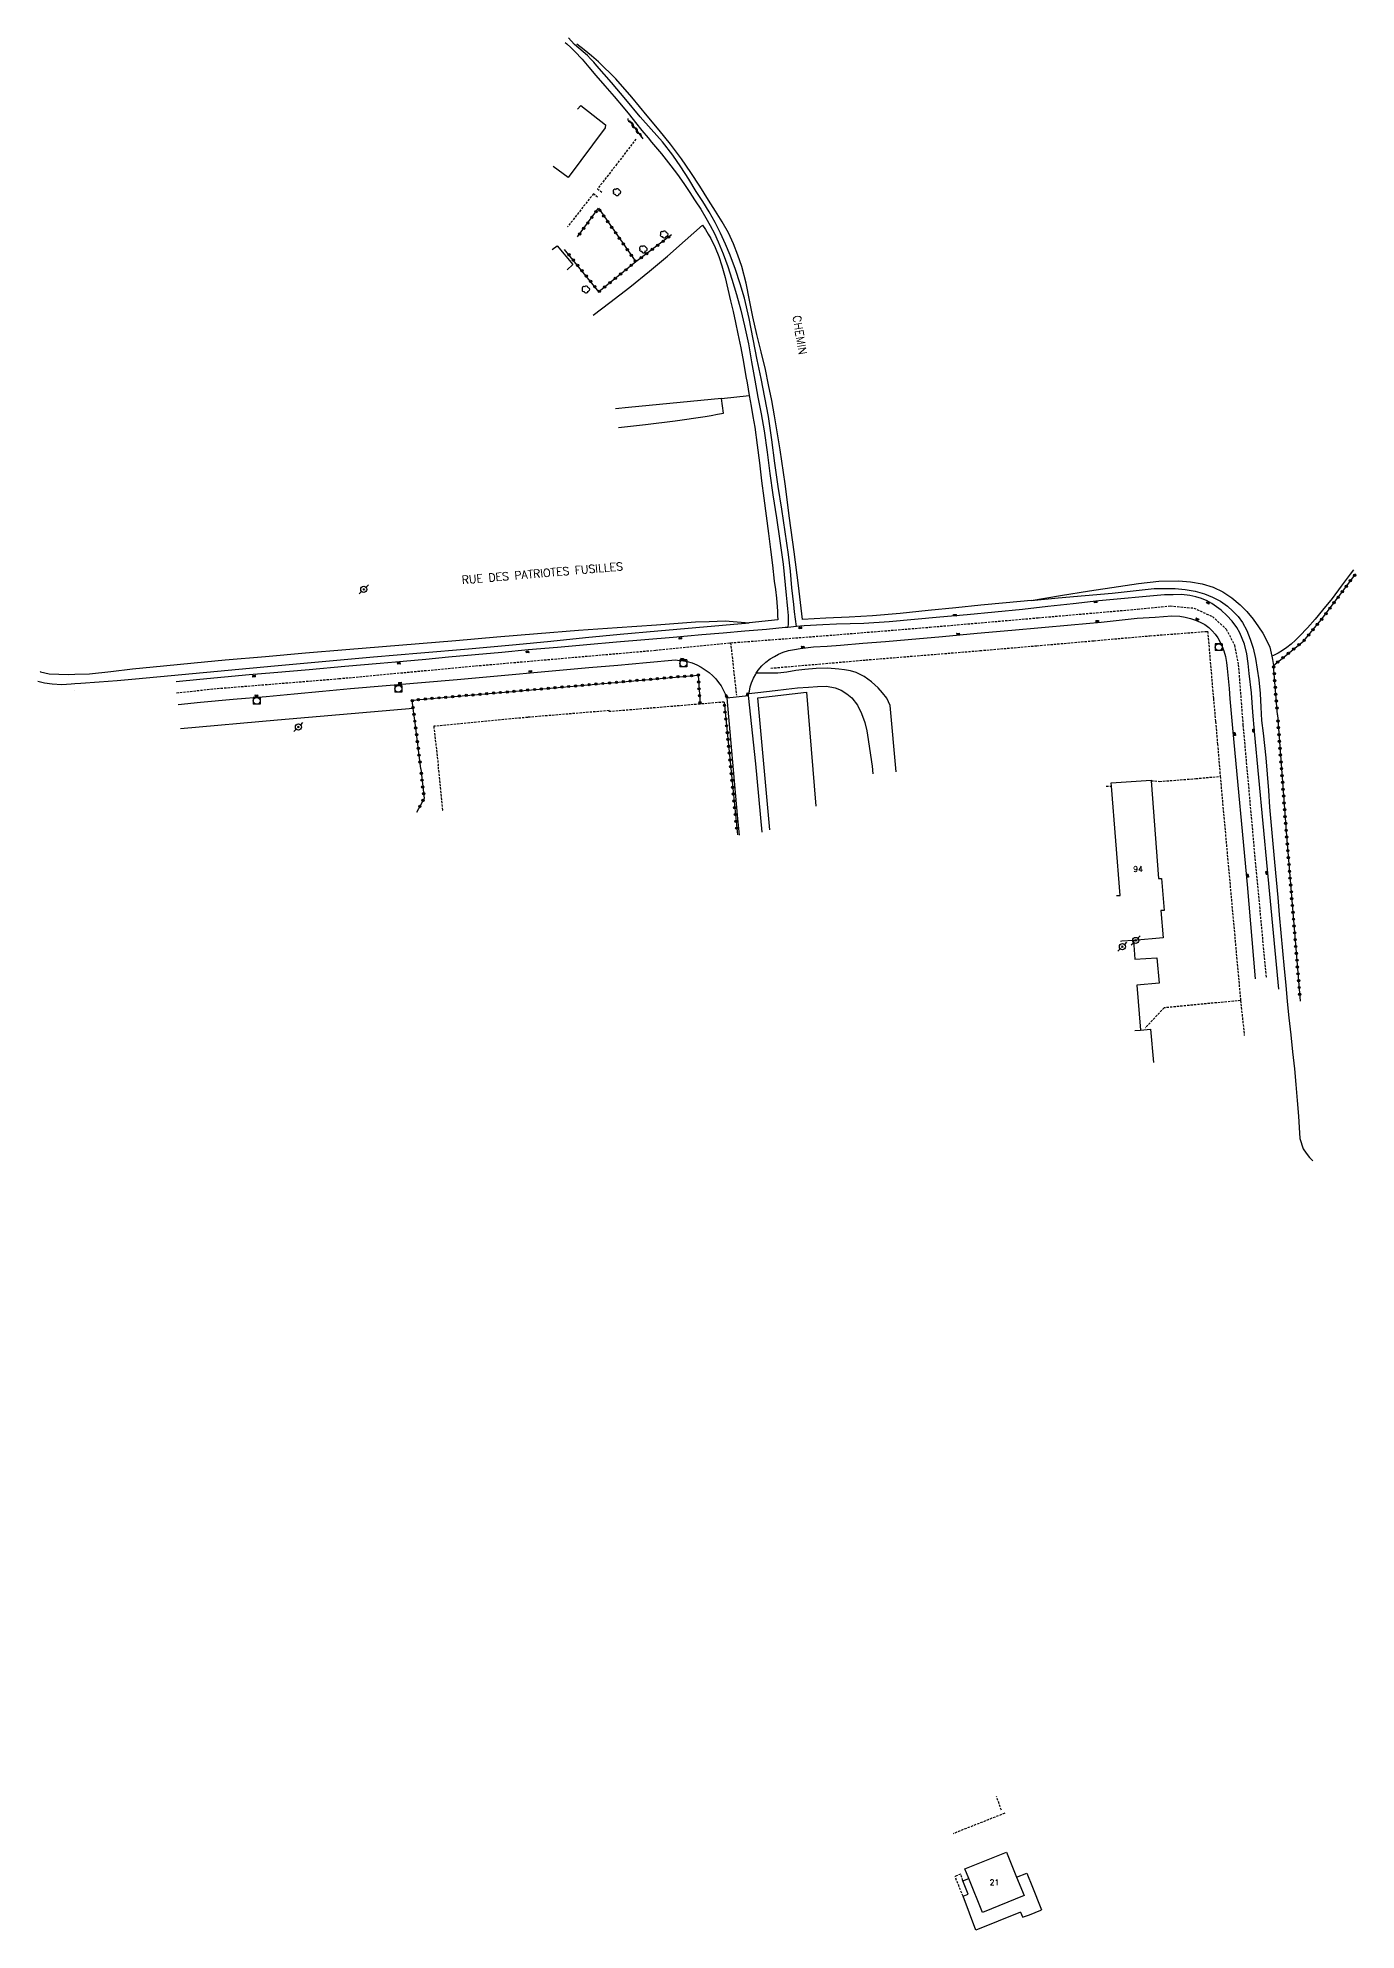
# Model space of a CAD drawing. Header units: millimetres. Extents: x 81006 to 82001, y 143028 to 144000.
# Drawn here: x 81005.9 to 81294.4, y 143089.8 to 143503.7 of the extents above; entities that cross this region are included whole.
import ezdxf
from ezdxf.enums import TextEntityAlignment as Align

# ---------------------------------------------------------------- set-up
doc = ezdxf.new("R2010")
doc.units = ezdxf.units.MM
doc.linetypes.add('DASHED', pattern=[0.75, 0.5, -0.25])
doc.layers.get('0').update_dxf_attribs({"linetype": 'CONTINUOUS'})
for name, color, linetype in [('W0001', 6, 'DASHED'), ('W0006', 2, 'CONTINUOUS'), ('W0008', 7, 'CONTINUOUS'), ('W0017', 7, 'CONTINUOUS'), ('W0071', 7, 'CONTINUOUS'), ('W0101', 7, 'CONTINUOUS'), ('W0104', 1, 'CONTINUOUS'), ('W0112', 1, 'DASHED'), ('W0211', 2, 'CONTINUOUS'), ('W0214', 2, 'CONTINUOUS'), ('W0300', 7, 'CONTINUOUS'), ('W0310', 3, 'CONTINUOUS'), ('W0323', 7, 'CONTINUOUS'), ('W0330', 7, 'CONTINUOUS'), ('W0401', 7, 'CONTINUOUS'), ('W0420', 7, 'CONTINUOUS'), ('W0473', 7, 'CONTINUOUS'), ('W0989', 7, 'CONTINUOUS'), ('W0991', 7, 'CONTINUOUS')]:
    doc.layers.add(name, color=color, linetype=linetype)
doc.styles.get("Standard").update_dxf_attribs({"font": 'romans.shx', "width": 0.85})

# ---------------------------------------------------------------- blocks, each defined once
blk = doc.blocks.new('T401')
for p, q in [((-0.3, 0.3), (0, 0.3)), ((-0.3, -0.25), (-0.3, 0.3)), ((-0.3, 0.15), (0, 0.15)), ((-0.3, 0), (0, 0)), ((0, 0.3), (0, -0.25)), ((-0.3, -0.15), (0, -0.15)), ((-0.3, -0.25), (-0.3, -0.3)), ((-0.3, -0.3), (0, -0.3)), ((0, -0.3), (0, -0.25))]:
    blk.add_line(p, q)
blk = doc.blocks.new('T473')
for p, q in [((-0.166667, 0.166667), (0.166667, -0.166667)), ((-0.166667, -0.166667), (0.166667, 0.166667)), ((0.500001, 0.500001), (1.000002, 1.000002)), ((-1.000002, -1.000002), (-0.500001, -0.500001))]:
    blk.add_line(p, q)
blk.add_ellipse((0, 0), major_axis=(0.471405, 0.471405), ratio=1, start_param=5.4977871438, end_param=11.780972451)
blk = doc.blocks.new('T420')
for p, q in [((0.75, 0.75), (-0.75, 0.75)), ((-0.75, 0.75), (-0.75, -0.75)), ((0.75, 0.75), (0.75, -0.75)), ((0.75, -0.75), (-0.75, -0.75))]:
    blk.add_line(p, q)
blk.add_ellipse((0, 0), major_axis=(-0.53, 0.53), ratio=1, start_param=3.926991, end_param=10.210176)
blk = doc.blocks.new('T300')
for p, q in [((-0.8, 0.51), (-0.86, 0.34)), ((-0.86, 0.34), (-0.86, 0.17)), ((-0.86, 0.17), (-0.74, 0.06)), ((-0.69, 0.63), (-0.8, 0.51)), ((-0.8, -0.06), (-0.74, 0.06)), ((-0.74, 0.06), (-0.69, 0.11)), ((-0.57, 0.69), (-0.69, 0.63)), ((-0.46, 0.69), (-0.57, 0.69)), ((-0.29, 0.63), (-0.46, 0.69)), ((-0.29, 0.63), (-0.17, 0.74)), ((-0.23, 0.57), (-0.29, 0.63)), ((-0.17, 0.74), (-0.06, 0.8)), ((-0.06, 0.8), (0.06, 0.8)), ((0.06, 0.8), (0.23, 0.74)), ((0.23, 0.74), (0.34, 0.63)), ((0.34, 0.63), (0.4, 0.51)), ((0.46, 0.46), (0.34, 0.46)), ((0.4, 0.51), (0.4, 0.46)), ((0.57, 0.4), (0.46, 0.46)), ((0.57, 0.4), (0.69, 0.29)), ((0.69, 0.29), (0.74, 0.17)), ((0.74, 0.06), (0.69, -0.17)), ((0.74, 0.17), (0.74, 0.06)), ((-0.8, -0.17), (-0.8, -0.06)), ((-0.8, -0.23), (-0.8, -0.17)), ((-0.74, -0.34), (-0.8, -0.23)), ((-0.69, -0.4), (-0.74, -0.34)), ((-0.51, -0.46), (-0.69, -0.4)), ((-0.4, -0.46), (-0.51, -0.46)), ((-0.4, -0.46), (-0.34, -0.46)), ((-0.34, -0.46), (-0.34, -0.4)), ((-0.34, -0.51), (-0.34, -0.46)), ((-0.29, -0.63), (-0.34, -0.51)), ((-0.17, -0.74), (-0.29, -0.63)), ((-0.06, -0.8), (-0.17, -0.74)), ((0.06, -0.8), (-0.06, -0.8)), ((0.17, -0.74), (0.06, -0.8)), ((0.23, -0.69), (0.17, -0.74)), ((0.29, -0.46), (0.23, -0.46)), ((0.29, -0.63), (0.23, -0.69)), ((0.46, -0.4), (0.29, -0.46)), ((0.34, -0.51), (0.29, -0.63)), ((0.34, -0.51), (0.34, -0.46)), ((0.57, -0.34), (0.46, -0.4)), ((0.63, -0.29), (0.57, -0.34)), ((0.69, -0.17), (0.63, -0.29))]:
    blk.add_line(p, q)
blk = doc.blocks.new('t310o')
at = {"color": 0, "linetype": 'Continuous'}
for centre, start, end in [((-0.5, 0.38), 216.8699, 323.1304), ((0.5, -0.37), 36.8699, 143.1303)]:
    blk.add_arc(centre, 0.625, start, end, dxfattribs=at)
blk = doc.blocks.new('t323o')
at = {"color": 0, "linetype": 'Continuous'}
for radius in [0.25, 0.15]:
    blk.add_circle((0, 0), radius, dxfattribs=at)

msp = doc.modelspace()

# ---------------------------------------------------------------- linework, layer by layer
at = {"layer": 'W0001'}
for points in [[(81157.49, 143371.41), (81179.19, 143373.06), (81201.13, 143374.84), (81224.81, 143376.89), (81246.52, 143378.78), (81253.7, 143379.47), (81258.87, 143379.02), (81262.95, 143377.14), (81265.96, 143374.43), (81267.77, 143370.88), (81268.6, 143366.6), (81269.61, 143353.42), (81272.17, 143324.95), (81274.69, 143298.17), (81274.69, 143298.17)], [(81036.25, 143360.46), (81036.25, 143360.46), (81044.41, 143361.36), (81071.8, 143363.58), (81101.76, 143366.38), (81141.13, 143369.8), (81157.49, 143371.41)], [(81157.49, 143371.41), (81158.76, 143359.95)]]:
    msp.add_lwpolyline(points, dxfattribs=at)
at = {"layer": 'W0006'}
msp.add_lwpolyline([(81088.05, 143357.08), (81058.36, 143354.52), (81037.09, 143352.6)], dxfattribs=at)
at = {"layer": 'W0008'}
for points in [[(81252.47, 143381.89), (81247.66, 143381.47), (81242.86, 143381.04), (81238.05, 143380.58), (81232.48, 143379.97), (81226.91, 143379.33), (81221.34, 143378.71), (81215.32, 143378.11), (81209.29, 143377.54), (81203.26, 143376.99), (81197.71, 143376.48), (81192.17, 143375.99), (81186.62, 143375.63), (81183.64, 143375.54), (81180.66, 143375.48), (81177.69, 143375.38), (81173.57, 143375.1), (81171.89, 143374.95), (81170.04, 143374.78), (81169.45, 143374.73), (81165.34, 143374.36), (81160.62, 143373.96), (81155.89, 143373.56), (81151.17, 143373.15), (81144.95, 143372.61), (81138.72, 143372.07), (81132.49, 143371.52), (81126.07, 143370.97), (81119.65, 143370.42), (81113.23, 143369.85), (81107.41, 143369.32), (81101.59, 143368.79), (81095.76, 143368.25), (81090.79, 143367.8), (81085.81, 143367.34), (81080.84, 143366.89), (81073.06, 143366.2), (81065.28, 143365.54), (81057.51, 143364.86), (81052.12, 143364.39), (81046.73, 143363.91), (81041.34, 143363.42), (81036.2, 143362.87)], [(81272.13, 143351.98), (81271.79, 143356.23), (81271.45, 143360.48), (81270.98, 143364.71), (81270.73, 143366.87), (81270.45, 143369.03), (81269.94, 143371.11), (81269.47, 143372.39), (81268.92, 143373.63), (81268.26, 143374.8), (81267.25, 143376.16), (81266.08, 143377.41), (81264.81, 143378.55), (81263.85, 143379.3), (81262.82, 143380), (81261.76, 143380.6), (81260.54, 143381.11), (81259.27, 143381.5), (81257.98, 143381.79), (81256.17, 143381.96), (81254.32, 143381.93), (81252.47, 143381.89)], [(81145.43, 143367.67), (81146.3, 143367.58), (81147.17, 143367.5), (81148.02, 143367.35), (81149.06, 143367.02), (81150.07, 143366.58), (81151.03, 143366.08), (81151.95, 143365.52), (81152.82, 143364.9), (81153.63, 143364.2), (81154.28, 143363.51), (81154.88, 143362.76), (81155.42, 143361.97), (81155.87, 143361.13), (81156.27, 143360.25), (81156.66, 143359.37), (81161.4, 143359.88), (81161.5, 143360.34), (81161.6, 143360.82), (81161.81, 143361.77), (81162.09, 143362.68), (81162.49, 143363.65), (81162.99, 143364.59), (81163.12, 143364.79), (81163.56, 143365.46), (81164.34, 143366.36), (81165.23, 143367.17), (81166.18, 143367.89), (81167.07, 143368.45), (81168.01, 143368.95), (81168.98, 143369.36), (81170.2, 143369.71), (81171.47, 143369.94), (81172.74, 143370.14), (81175.65, 143370.5), (81178.59, 143370.71), (81181.52, 143370.92), (81186.45, 143371.33), (81191.39, 143371.73), (81196.33, 143372.13), (81203.9, 143372.82), (81211.47, 143373.51), (81219.04, 143374.2), (81225.54, 143374.78), (81232.05, 143375.37), (81238.56, 143375.96), (81242.5, 143376.36), (81246.43, 143376.77), (81250.38, 143377.06), (81252.2, 143377.2), (81254.03, 143377.31), (81255.83, 143377.22), (81256.98, 143377.02), (81258.12, 143376.73), (81259.22, 143376.36), (81260.26, 143375.92), (81261.26, 143375.39), (81262.18, 143374.75), (81262.9, 143374.07), (81263.56, 143373.3), (81264.15, 143372.48), (81264.66, 143371.59), (81265.1, 143370.64), (81265.46, 143369.67), (81265.79, 143368.41), (81266, 143367.11), (81266.17, 143365.81), (81266.41, 143363.61), (81266.56, 143361.39), (81266.71, 143359.18), (81266.93, 143356.76), (81267.15, 143354.33), (81267.37, 143351.91)], [(81036.63, 143357.9), (81041.46, 143358.45), (81048.66, 143359.07), (81055.86, 143359.7), (81062.02, 143360.27), (81068.17, 143360.84), (81074.32, 143361.4), (81082.1, 143362.07), (81089.88, 143362.73), (81097.66, 143363.39), (81107.26, 143364.24), (81116.87, 143365.11), (81126.48, 143365.98), (81132.79, 143366.54), (81139.11, 143367.11), (81145.43, 143367.67)], [(81014, 143360.95), (81013.96, 143360.95)], [(81267.37, 143351.91), (81270.54, 143318.58), (81272.25, 143297.95)], [(81277.48, 143295.64), (81275, 143321.81), (81272.13, 143351.98)]]:
    msp.add_lwpolyline(points, dxfattribs=at)
at = {"layer": 'W0017'}
for points in [[(81193.73, 143343.17), (81192.41, 143357.68), (81191.67, 143359.28), (81190.77, 143360.49), (81189.78, 143361.55), (81188.32, 143362.87), (81186.7, 143364.02), (81184.96, 143364.89), (81183.73, 143365.26), (81182.45, 143365.5), (81181.17, 143365.67), (81178.71, 143365.84), (81176.23, 143365.78), (81173.76, 143365.61), (81171.78, 143365.35), (81169.8, 143365.01), (81167.81, 143364.78), (81166.25, 143364.74), (81164.68, 143364.76), (81163.12, 143364.79)], [(81156.66, 143359.37), (81158.9, 143333.7), (81159.36, 143329.32)], [(81164.37, 143329.99), (81163.01, 143344.98), (81161.4, 143359.88)], [(81161.5, 143360.34), (81163.43, 143360.56), (81165.35, 143360.79), (81167.28, 143361.01), (81169.69, 143361.3), (81172.1, 143361.57), (81174.52, 143361.74), (81176.5, 143361.86), (81178.48, 143361.91), (81180.36, 143361.6), (81181.68, 143361.04), (81182.95, 143360.27), (81184.06, 143359.36), (81185.26, 143357.8), (81186.15, 143355.94), (81186.85, 143354.02), (81187.33, 143352.17), (81187.63, 143350.25), (81187.9, 143348.33), (81188.46, 143344.44), (81188.65, 143342.74)]]:
    msp.add_lwpolyline(points, dxfattribs=at)
at = {"layer": 'W0071'}
for points in [[(81121.26, 143502.7), (81121.63, 143502.44), (81122.53, 143501.59), (81123.4, 143500.72), (81124.99, 143499.06), (81126.49, 143497.3), (81127.98, 143495.53), (81130, 143493.24), (81132, 143490.94), (81133.98, 143488.61), (81135.36, 143486.92), (81136.72, 143485.21), (81138.09, 143483.5), (81139.47, 143481.84), (81140.22, 143480.93), (81142.37, 143478.36), (81144.44, 143475.73), (81145.85, 143473.82), (81147.23, 143471.89), (81148.57, 143469.93), (81149.62, 143468.34), (81149.77, 143468.11), (81150.95, 143466.27), (81152.07, 143464.4), (81153.03, 143462.67), (81153.95, 143460.92), (81154.8, 143459.14), (81155.9, 143456.47), (81156.86, 143453.74), (81157.76, 143450.99), (81158.78, 143447.61), (81159.71, 143444.19), (81160.55, 143440.75), (81161.38, 143436.8), (81162.09, 143432.84), (81162.8, 143428.87), (81163.49, 143425.18), (81164.17, 143421.48), (81164.81, 143417.78), (81165.49, 143413.12), (81166.11, 143408.45), (81166.74, 143403.78), (81167.51, 143398.73), (81168.3, 143393.7), (81168.98, 143388.64), (81169.21, 143386.38), (81169.41, 143384.11), (81169.62, 143381.85), (81169.8, 143380.35), (81169.98, 143378.86), (81170.09, 143377.36), (81170.09, 143376.51), (81170.07, 143375.64), (81170.04, 143374.78)], [(81171.89, 143374.95), (81171.69, 143376.56), (81171.49, 143378.17), (81171.3, 143379.79), (81170.92, 143383.44), (81170.58, 143387.09), (81170.18, 143390.74), (81169.47, 143395.69), (81168.67, 143400.63), (81167.89, 143405.58), (81167.2, 143410.7), (81166.54, 143415.83), (81165.76, 143420.94), (81165, 143425.08), (81164.16, 143429.21), (81163.31, 143433.33), (81162.46, 143437.83), (81161.59, 143442.33), (81160.53, 143446.77), (81159.61, 143449.94), (81158.59, 143453.09), (81157.43, 143456.18), (81156.41, 143458.61), (81155.3, 143461), (81154.1, 143463.34), (81152.79, 143465.65), (81151.39, 143467.91), (81149.98, 143470.15), (81148.32, 143472.85), (81146.63, 143475.52), (81144.84, 143478.11), (81142.56, 143480.97), (81140.14, 143483.73), (81137.72, 143486.49), (81134.59, 143490.24), (81131.46, 143493.99), (81128.24, 143497.65), (81127.56, 143498.41), (81126.87, 143499.16), (81126.16, 143499.89), (81125.23, 143500.69), (81124.27, 143501.45), (81123.36, 143502.26), (81122.61, 143503.06), (81122.05, 143503.74)]]:
    msp.add_lwpolyline(points, dxfattribs=at)
at = {"layer": 'W0101'}
for points in [[(81123.98, 143488.15), (81124.72, 143488.93), (81130.14, 143484.71), (81130.06, 143484.05), (81121.97, 143473.22), (81118.69, 143475.61)], [(81241.91, 143316.12), (81242.74, 143316.17), (81240.87, 143340.09), (81240.81, 143340.81), (81249.52, 143341.4), (81249.53, 143341.26), (81251.16, 143319.84), (81251.8, 143319.87), (81252.4, 143312.87), (81251.64, 143312.85), (81252.17, 143306.87), (81245.64, 143306.33), (81243.11, 143306.13), (81242.83, 143306.1)], [(81245.97, 143286.61), (81247.17, 143286.71), (81249.39, 143286.89), (81250.01, 143279.59)]]:
    msp.add_lwpolyline(points, dxfattribs=at)
msp.add_lwpolyline([(81212.62, 143093.68), (81209.6, 143101.11), (81208.75, 143103.22), (81217.88, 143106.88), (81220.08, 143101.45), (81221.74, 143097.38)], close=True, dxfattribs=at)
at = {"layer": 'W0104'}
for points in [[(81118.47, 143457.42), (81119.52, 143458.21), (81123, 143454.13), (81121.73, 143452.96)], [(81166.07, 143330.53), (81163.46, 143359.35), (81174.11, 143360.6), (81176.13, 143335.69)], [(81245.64, 143306.33), (81245.94, 143302.22), (81250.8, 143302.52), (81251.3, 143296.96), (81246.37, 143296.52), (81247.17, 143286.71)], [(81220.96, 143093.79), (81211.18, 143089.84), (81208.37, 143097.24), (81209.51, 143097.7), (81208.35, 143100.63), (81209.6, 143101.11)], [(81220.08, 143101.45), (81222.31, 143102.31), (81223.56, 143099.22), (81225.41, 143094.68), (81225.56, 143094.3)], [(81220.96, 143093.79), (81221.39, 143092.74), (81221.4, 143092.69), (81222.91, 143093.21), (81225.4, 143094.23), (81225.56, 143094.3)]]:
    msp.add_lwpolyline(points, dxfattribs=at)
at = {"layer": 'W0112'}
for points in [[(81136.79, 143481.61), (81132.59, 143476.12), (81128.37, 143470.73), (81129.3, 143470.02)], [(81128.4, 143468.87), (81127.49, 143469.65), (81121.8, 143462.39)], [(81166.29, 143365.87), (81187.09, 143367.66), (81187.1, 143367.67), (81212.07, 143369.7), (81212.07, 143369.71), (81224.5, 143370.77), (81224.51, 143370.77), (81237.02, 143371.87), (81237.02, 143371.88), (81249.25, 143372.95), (81249.26, 143372.95), (81261.89, 143373.93), (81263.14, 143359.22), (81263.62, 143354.17)], [(81156.09, 143358.45), (81150.8, 143358.01), (81130.92, 143356.36), (81130.9, 143356.58), (81113.1, 143355.11), (81092.52, 143353.15), (81093.53, 143344.57)], [(81263.62, 143354.17), (81264.04, 143349.28), (81264.06, 143349.27), (81264.63, 143342.21)], [(81094.48, 143334.78), (81094.51, 143334.83), (81093.53, 143344.57)], [(81239.7, 143340.06), (81240.87, 143340.09)], [(81249.53, 143341.26), (81251.39, 143341.09), (81251.4, 143341.11), (81259.3, 143341.7), (81259.32, 143341.71), (81264.63, 143342.21), (81269.09, 143293.18), (81252.36, 143291.58), (81248.25, 143287.19)], [(81269.09, 143293.18), (81269.9, 143285.55)], [(81216.76, 143116.07), (81215.69, 143119.06)], [(81217.47, 143115.4), (81206.18, 143110.94)], [(81208.35, 143100.63), (81207.85, 143102.09), (81206.61, 143101.58)], [(81208.37, 143097.24), (81206.61, 143101.58)]]:
    msp.add_lwpolyline(points, dxfattribs=at)
at = {"layer": 'W0211'}
for points in [[(81223.3, 143380.7), (81229.21, 143381.22), (81235.11, 143381.74), (81241.02, 143382.24), (81245.62, 143382.76), (81250.21, 143383.26), (81254.78, 143383.26), (81256.96, 143383.04), (81259.13, 143382.7), (81261.22, 143382.14), (81262.98, 143381.42), (81264.68, 143380.52), (81266.24, 143379.44), (81267.43, 143378.37), (81268.53, 143377.16), (81269.49, 143375.87), (81270.46, 143374.1), (81271.21, 143372.2), (81271.84, 143370.26), (81272.39, 143367.97), (81272.76, 143365.64), (81273.06, 143363.29), (81273.35, 143360.34), (81273.52, 143357.37), (81273.7, 143354.4)], [(81014, 143362.5), (81015.33, 143362.6), (81019.31, 143362.86), (81023.28, 143363.2), (81027.26, 143363.55), (81037.4, 143364.46), (81047.53, 143365.42), (81057.66, 143366.38), (81064.88, 143367.04), (81072.1, 143367.7), (81079.32, 143368.35), (81089.74, 143369.23), (81100.16, 143370.1), (81110.57, 143371.02), (81118.15, 143371.77), (81125.73, 143372.56), (81133.31, 143373.31), (81141.59, 143374.05), (81149.88, 143374.76), (81161.53, 143375.75)], [(81005.9, 143363.02), (81007.37, 143362.66), (81009.04, 143362.41), (81011.12, 143362.31), (81013.22, 143362.45), (81013.96, 143362.5)], [(81013.96, 143362.5), (81014, 143362.5)], [(81273.7, 143354.4), (81274.01, 143351.68), (81274.33, 143348.97), (81274.61, 143346.26), (81274.91, 143342.68), (81275.17, 143339.09), (81275.44, 143335.5), (81275.8, 143331.47), (81276.18, 143327.45), (81276.55, 143323.42), (81276.89, 143319.58), (81277.21, 143315.74), (81277.55, 143311.9), (81277.9, 143307.96), (81278.27, 143304.02), (81278.64, 143300.08), (81278.98, 143296.51), (81279.32, 143292.94), (81279.67, 143289.36), (81280.06, 143285.66), (81280.47, 143281.96), (81280.86, 143278.26), (81281.16, 143274.79), (81281.45, 143271.33), (81281.8, 143267.87), (81281.93, 143265.42), (81282.08, 143262.98), (81282.76, 143260.76), (81283.42, 143259.79), (81284.21, 143258.87), (81284.87, 143258.1)]]:
    msp.add_lwpolyline(points, dxfattribs=at)
at = {"layer": 'W0214'}
for points in [[(81223.3, 143380.7), (81229.66, 143381.76), (81236.02, 143382.81), (81242.4, 143383.71), (81246.78, 143384.36), (81251.17, 143384.93), (81255.53, 143384.99), (81258.1, 143384.76), (81260.66, 143384.34), (81263.1, 143383.6), (81265.19, 143382.55), (81267.18, 143381.22), (81269.01, 143379.72), (81270.48, 143378.24), (81271.83, 143376.62), (81273.05, 143374.92), (81273.96, 143373.5), (81274.79, 143372.02), (81275.46, 143370.48), (81275.82, 143369.16), (81275.93, 143368.52), (81276.06, 143367.8), (81276.3, 143366.43)], [(81014, 143364.52), (81017.21, 143364.61), (81021.9, 143365.16), (81026.59, 143365.71), (81033.36, 143366.36), (81040.12, 143367.02), (81046.89, 143367.67), (81055.69, 143368.45), (81064.49, 143369.19), (81073.29, 143369.93), (81081.31, 143370.6), (81089.34, 143371.26), (81097.37, 143371.93), (81106.32, 143372.69), (81115.27, 143373.46), (81124.22, 143374.18), (81132.65, 143374.77), (81141.29, 143375.34), (81149.79, 143375.98), (81152.83, 143376.11), (81156.3, 143376.2), (81161.53, 143375.75)], [(81006.39, 143365.14), (81006.48, 143365.1), (81008.41, 143364.63), (81010.47, 143364.52), (81012.53, 143364.48), (81013.96, 143364.52)], [(81013.96, 143364.52), (81014, 143364.52)]]:
    msp.add_lwpolyline(points, dxfattribs=at)
at = {"layer": 'W0310'}
msp.add_lwpolyline([(81135.32, 143485.67), (81138.3, 143481.64)], dxfattribs=at)
at = {"layer": 'W0323'}
for points in [[(81124.02, 143460.18), (81128.57, 143466.46), (81136.73, 143454.75), (81128.68, 143448.22), (81121.17, 143457.46)], [(81144.58, 143460.63), (81136.73, 143454.75)], [(81277.16, 143355.67), (81276.3, 143366.43), (81282.91, 143371.85), (81286.76, 143376.45), (81294.28, 143386.52)], [(81089.71, 143343.86), (81088.45, 143353.89), (81088.05, 143357.08), (81087.82, 143358.87), (81115.57, 143361.28), (81150.43, 143364.37), (81150.8, 143358.01)], [(81156.09, 143358.45), (81158.11, 143338.17), (81158.97, 143329.38)], [(81277.16, 143355.67), (81279.16, 143329.22), (81281.35, 143302.77), (81282.16, 143293.03)], [(81089.71, 143343.86), (81090.41, 143337.35), (81088.78, 143334.3)]]:
    msp.add_lwpolyline(points, dxfattribs=at)
at = {"layer": 'W0330'}
for points in [[(81173.26, 143376.54), (81172.33, 143383.93), (81171.4, 143391.33), (81170.42, 143398.71), (81169.41, 143406.17), (81168.34, 143413.63), (81167.11, 143421.05), (81166.49, 143424.44), (81165.82, 143427.83), (81165.12, 143431.2), (81164.22, 143435.03), (81163.27, 143438.85), (81162.34, 143442.68), (81161.6, 143446.37), (81160.89, 143450.06), (81159.95, 143453.69), (81159.09, 143456.19), (81158.12, 143458.65), (81157.01, 143461.06), (81155.67, 143463.49), (81154.19, 143465.85), (81152.69, 143468.2), (81150.78, 143471.26), (81148.82, 143474.29), (81146.78, 143477.26), (81144.36, 143480.46), (81141.83, 143483.58), (81139.26, 143486.67), (81135.86, 143490.75), (81132.37, 143494.77), (81128.62, 143498.49), (81127.06, 143499.81), (81125.47, 143501.09), (81123.88, 143502.37)], [(81127.44, 143443.09), (81131.05, 143445.88), (81135.45, 143449.24), (81139.78, 143452.68), (81143.68, 143456), (81147.52, 143459.39), (81151.37, 143462.79), (81151.98, 143461.81), (81152.6, 143460.83), (81153.18, 143459.84), (81154.11, 143457.89), (81154.89, 143455.88), (81155.59, 143453.84), (81156.31, 143451.34), (81156.91, 143448.8), (81157.48, 143446.25), (81158.03, 143443.85), (81158.56, 143441.44), (81159.07, 143439.03), (81159.7, 143435.92), (81160.3, 143432.8), (81160.86, 143429.68), (81161.1, 143428.29), (81161.33, 143426.91), (81161.56, 143425.52)], [(81132.95, 143418.51), (81138.84, 143419.18), (81145.4, 143419.99), (81151.93, 143420.95), (81153.26, 143421.17), (81154.6, 143421.4), (81155.93, 143421.63), (81155.5, 143424.83), (81161.56, 143425.52), (81161.98, 143423.2), (81162.39, 143420.88), (81162.77, 143418.55), (81163.32, 143414.67), (81163.79, 143410.77), (81164.27, 143406.88), (81164.78, 143403.02), (81165.29, 143399.16), (81165.8, 143395.29), (81166.23, 143391.83), (81166.65, 143388.37), (81167.06, 143384.91), (81167.29, 143383.04), (81167.53, 143381.17), (81167.7, 143379.29), (81167.75, 143378.34), (81167.79, 143377.39), (81167.82, 143376.43), (81161.53, 143375.75)], [(81155.5, 143424.83), (81148.72, 143424.19), (81141.95, 143423.55), (81135.17, 143422.89), (81132.28, 143422.61)], [(81293.78, 143387.4), (81293.06, 143386.43), (81291.08, 143383.78), (81289.1, 143381.14), (81287.04, 143378.56), (81285.42, 143376.62), (81283.76, 143374.72), (81282.02, 143372.9), (81281.1, 143372.02), (81280.16, 143371.15), (81279.18, 143370.36), (81278.25, 143369.74), (81277.29, 143369.18), (81276.33, 143368.62), (81275.93, 143368.52)], [(81223.3, 143380.7), (81217.79, 143380.17), (81212.28, 143379.63), (81206.77, 143379.09), (81200.7, 143378.47), (81194.63, 143377.85), (81188.55, 143377.33), (81183.46, 143377.02), (81178.36, 143376.78), (81173.26, 143376.54)]]:
    msp.add_lwpolyline(points, dxfattribs=at)

# ---------------------------------------------------------------- block references
at = {"layer": 'W0300'}
for p in [(81132.67, 143469.95), (81142.99, 143460.71), (81138.45, 143457.47), (81125.86, 143448.68)]:
    msp.add_blockref('T300', p, dxfattribs=at)
at = {"layer": 'W0310', "rotation": 306.4131081557214}
for p in [(81135.63, 143485.26), (81136.52, 143484.05), (81137.41, 143482.84)]:
    msp.add_blockref('t310o', p, dxfattribs=at)
at = {"layer": 'W0323'}
for p, rotation in [((81126.25, 143463.26), 54.08016707841408), ((81127.13, 143464.47), 54.08016707841408), ((81128.01, 143465.69), 54.08016707841408), ((81128.88, 143466.01), 304.9048691423191), ((81129.74, 143464.78), 304.9048691423191), ((81130.6, 143463.55), 304.9048691423191), ((81131.46, 143462.32), 304.9048691423191), ((81124.49, 143460.83), 54.08016707841408), ((81125.37, 143462.05), 54.08016707841408), ((81132.32, 143461.09), 304.9048691423191), ((81133.17, 143459.86), 304.9048691423191), ((81134.03, 143458.63), 304.9048691423191), ((81141.54, 143458.35), 216.843011392264), ((81142.74, 143459.25), 216.843011392264), ((81143.94, 143460.15), 216.843011392264), ((81122.12, 143456.3), 129.1031953883508), ((81123.06, 143455.13), 129.1031953883508), ((81124.01, 143453.97), 129.1031953883508), ((81134.89, 143457.4), 304.9048691423191), ((81135.74, 143453.95), 219.0437473004888), ((81135.75, 143456.16), 304.9048691423191), ((81136.61, 143454.93), 304.9048691423191), ((81137.93, 143455.65), 216.843011392264), ((81139.13, 143456.55), 216.843011392264), ((81140.34, 143457.45), 216.843011392264), ((81124.95, 143452.8), 129.1031953883508), ((81125.9, 143451.64), 129.1031953883508), ((81126.85, 143450.48), 129.1031953883508), ((81131.08, 143450.17), 219.0437473004888), ((81132.25, 143451.11), 219.0437473004888), ((81133.41, 143452.06), 219.0437473004888), ((81134.58, 143453), 219.0437473004888), ((81127.79, 143449.31), 129.1031953883508), ((81128.75, 143448.28), 219.0437473004888), ((81129.92, 143449.22), 219.0437473004888), ((81292.24, 143383.79), 53.26196594897343), ((81293.14, 143385), 53.26196594897343), ((81294.04, 143386.2), 53.26196594897343), ((81289.55, 143380.19), 53.26196594897343), ((81290.45, 143381.39), 53.26196594897343), ((81291.35, 143382.59), 53.26196594897343), ((81285.9, 143375.43), 50.03413574089731), ((81286.86, 143376.58), 53.26196594897343), ((81287.76, 143377.78), 53.26196594897343), ((81288.66, 143378.99), 53.26196594897343), ((81283.01, 143371.98), 50.03413574089731), ((81283.98, 143373.13), 50.03413574089731), ((81284.94, 143374.28), 50.03413574089731), ((81277.24, 143367.2), 39.36253812396423), ((81278.4, 143368.15), 39.36253812396423), ((81279.56, 143369.1), 39.36253812396423), ((81280.72, 143370.05), 39.36253812396423), ((81281.88, 143371), 39.36253812396423), ((81135.52, 143363.05), 5.067579365195168), ((81137.01, 143363.18), 5.067579365195168), ((81138.5, 143363.31), 5.067579365195168), ((81140, 143363.45), 5.067579365195168), ((81141.49, 143363.58), 5.067579365195168), ((81142.99, 143363.71), 5.067579365195168), ((81144.48, 143363.84), 5.067579365195168), ((81145.98, 143363.98), 5.067579365195168), ((81147.47, 143364.11), 5.067579365195168), ((81148.96, 143364.24), 5.067579365195168), ((81150.44, 143364.35), 273.2835679801022), ((81276.33, 143366.14), 94.5322294456359), ((81276.45, 143364.65), 94.5322294456359), ((81276.57, 143363.15), 94.5322294456359), ((81089.19, 143358.99), 4.966621664114339), ((81090.69, 143359.12), 4.966621664114339), ((81092.18, 143359.25), 4.966621664114339), ((81093.68, 143359.38), 4.966621664114339), ((81095.17, 143359.51), 4.966621664114339), ((81096.67, 143359.64), 4.966621664114339), ((81098.16, 143359.77), 4.966621664114339), ((81099.65, 143359.9), 4.966621664114339), ((81101.15, 143360.03), 4.966621664114339), ((81102.64, 143360.16), 4.966621664114339), ((81104.14, 143360.29), 4.966621664114339), ((81105.63, 143360.42), 4.966621664114339), ((81107.13, 143360.55), 4.966621664114339), ((81108.62, 143360.68), 4.966621664114339), ((81110.12, 143360.81), 4.966621664114339), ((81111.61, 143360.94), 4.966621664114339), ((81113.1, 143361.07), 4.966621664114339), ((81114.6, 143361.2), 4.966621664114339), ((81116.09, 143361.33), 5.067579365195168), ((81117.59, 143361.46), 5.067579365195168), ((81119.08, 143361.59), 5.067579365195168), ((81120.58, 143361.72), 5.067579365195168), ((81122.07, 143361.86), 5.067579365195168), ((81123.56, 143361.99), 5.067579365195168), ((81125.06, 143362.12), 5.067579365195168), ((81126.55, 143362.25), 5.067579365195168), ((81128.05, 143362.39), 5.067579365195168), ((81129.54, 143362.52), 5.067579365195168), ((81131.03, 143362.65), 5.067579365195168), ((81132.53, 143362.78), 5.067579365195168), ((81134.02, 143362.92), 5.067579365195168), ((81150.52, 143362.85), 273.2835679801022), ((81150.61, 143361.35), 273.2835679801022), ((81150.69, 143359.86), 273.2835679801022), ((81276.68, 143361.66), 94.5322294456359), ((81276.8, 143360.16), 94.5322294456359), ((81087.84, 143358.75), 97.14870534137783), ((81088.02, 143357.26), 97.14870534137783), ((81088.21, 143355.77), 97.15370727259896), ((81150.78, 143358.36), 273.2835679801022), ((81156.16, 143357.74), 275.7022012254949), ((81156.3, 143356.25), 275.7022012254949), ((81156.45, 143354.75), 275.7022012254949), ((81276.92, 143358.66), 94.5322294456359), ((81277.04, 143357.17), 94.5322294456359), ((81088.4, 143354.28), 97.15370727259896), ((81088.58, 143352.79), 97.1531542371368), ((81088.77, 143351.31), 97.1531542371368), ((81156.6, 143353.26), 275.7022012254949), ((81156.75, 143351.77), 275.7022012254949), ((81277.26, 143354.33), 274.3250061518639), ((81277.37, 143352.84), 274.3250061518639), ((81277.49, 143351.34), 274.3250061518639), ((81088.96, 143349.82), 97.1531542371368), ((81089.14, 143348.33), 97.1531542371368), ((81089.33, 143346.84), 97.1531542371368), ((81156.9, 143350.28), 275.7022012254949), ((81157.05, 143348.78), 275.7022012254949), ((81157.2, 143347.29), 275.7022012254949), ((81277.6, 143349.85), 274.3250061518639), ((81277.71, 143348.35), 274.3250061518639), ((81277.82, 143346.86), 274.3250061518639), ((81089.52, 143345.35), 97.1531542371368), ((81089.81, 143342.86), 276.196264354987), ((81157.35, 143345.8), 275.7022012254949), ((81157.5, 143344.31), 275.7022012254949), ((81157.65, 143342.81), 275.7022012254949), ((81277.94, 143345.36), 274.3250061518639), ((81278.05, 143343.86), 274.3250061518639), ((81278.16, 143342.37), 274.3250061518639), ((81089.98, 143341.37), 276.196264354987), ((81090.14, 143339.88), 276.196264354987), ((81090.3, 143338.39), 276.196264354987), ((81157.8, 143341.32), 275.7022012254949), ((81157.94, 143339.83), 275.7022012254949), ((81158.09, 143338.33), 275.7022012254949), ((81278.28, 143340.87), 274.3250061518639), ((81278.39, 143339.38), 274.3250061518639), ((81089.49, 143335.62), 241.8572460163293), ((81090.2, 143336.95), 241.8572460163293), ((81158.24, 143336.84), 275.5877110823719), ((81158.39, 143335.35), 275.5877110823719), ((81278.5, 143337.88), 274.3250061518639), ((81278.62, 143336.39), 274.3250061518639), ((81278.73, 143334.89), 274.3250061518639), ((81158.53, 143333.86), 275.5877110823719), ((81158.68, 143332.36), 275.5877110823719), ((81158.82, 143330.87), 275.5877110823719), ((81278.84, 143333.39), 274.3250061518639), ((81278.96, 143331.9), 274.3250061518639), ((81279.07, 143330.4), 274.3250061518639), ((81279.18, 143328.91), 274.7277774765213), ((81279.31, 143327.41), 274.7277774765213), ((81279.43, 143325.92), 274.7277774765213), ((81279.56, 143324.42), 274.7277774765213), ((81279.68, 143322.93), 274.7277774765213), ((81279.8, 143321.43), 274.7277774765213), ((81279.93, 143319.94), 274.7277774765213), ((81280.05, 143318.44), 274.7277774765213), ((81280.17, 143316.95), 274.7277774765213), ((81280.3, 143315.45), 274.7277774765213), ((81280.42, 143313.96), 274.7277774765213), ((81280.54, 143312.46), 274.7277774765213), ((81280.67, 143310.97), 274.7277774765213), ((81280.79, 143309.47), 274.7277774765213), ((81280.92, 143307.98), 274.7277774765213), ((81281.04, 143306.48), 274.7277774765213), ((81281.16, 143304.99), 274.7277774765213), ((81281.29, 143303.49), 274.7277774765213), ((81281.41, 143302), 274.8001482142386), ((81281.54, 143300.5), 274.8001482142386), ((81281.66, 143299.01), 274.8001482142386), ((81281.79, 143297.52), 274.8001482142386), ((81281.91, 143296.02), 274.8001482142386), ((81282.04, 143294.53), 274.8001482142386)]:
    msp.add_blockref('t323o', p, dxfattribs=dict(at, rotation=rotation))
at = {"layer": 'W0401'}
for p, rotation in [((81237.4, 143380.48), 96.20697470613878), ((81262.04, 143380.28), 60.81812537090191), ((81206.58, 143377.62), 95.13616496882085), ((81237.73, 143375.99), 275.1976075293614), ((81259.56, 143376.44), 246.9148596858492), ((81146.52, 143372.53), 94.96617522075758), ((81172.79, 143374.83), 95.10515590998897), ((81207.27, 143373.21), 275.2080918697374), ((81113.07, 143369.58), 95.18113493431623), ((81146.86, 143367.73), 264.5689520864187), ((81173.29, 143370.35), 277.1661705009967), ((81053.22, 143364.26), 95.00551711037677), ((81084.92, 143367.1), 95.16640904646569), ((81113.65, 143365.02), 275.175088395668), ((81053.73, 143359.7), 275.0408410275313), ((81085.12, 143362.49), 274.8057049351645), ((81156.48, 143359.61), 204.0408948316546), ((81161.35, 143360.09), 347.6045735480345), ((81267.62, 143351.4), 185.4274955319675), ((81272.08, 143352.27), 4.613017785243903), ((81270.51, 143320.44), 185.4274955319675), ((81274.98, 143321.11), 5.1038624997577)]:
    msp.add_blockref('T401', p, dxfattribs=dict(at, rotation=rotation))
at = {"layer": 'W0420'}
for p in [(81147.16, 143366.91), (81264.3, 143370.46), (81053.8, 143358.72), (81084.79, 143361.36)]:
    msp.add_blockref('T420', p, dxfattribs=at)
at = {"layer": 'W0473'}
for p in [(81077.22, 143383.11), (81062.92, 143352.99), (81243.23, 143304.95), (81246.14, 143306.32)]:
    msp.add_blockref('T473', p, dxfattribs=at)

# ---------------------------------------------------------------- texts
at = {"layer": 'W0989'}
for s, rotation, p in [('CHEMIN', 279.3208, (81172.64, 143438.74)), ('RUE DES PATRIOTES FUSILLES', 4.8807, (81116.3, 143386.66))]:
    msp.add_text(s, height=1.75, rotation=rotation, dxfattribs=at).set_placement(p, align=Align.MIDDLE_CENTER)
at = {"layer": 'W0991'}
for s, p in [('94', (81246.65, 143321.93)), ('21', (81215.25, 143100.28))]:
    msp.add_text(s, height=1.25, dxfattribs=at).set_placement(p, align=Align.MIDDLE_CENTER)

doc.saveas('drawing.dxf')
